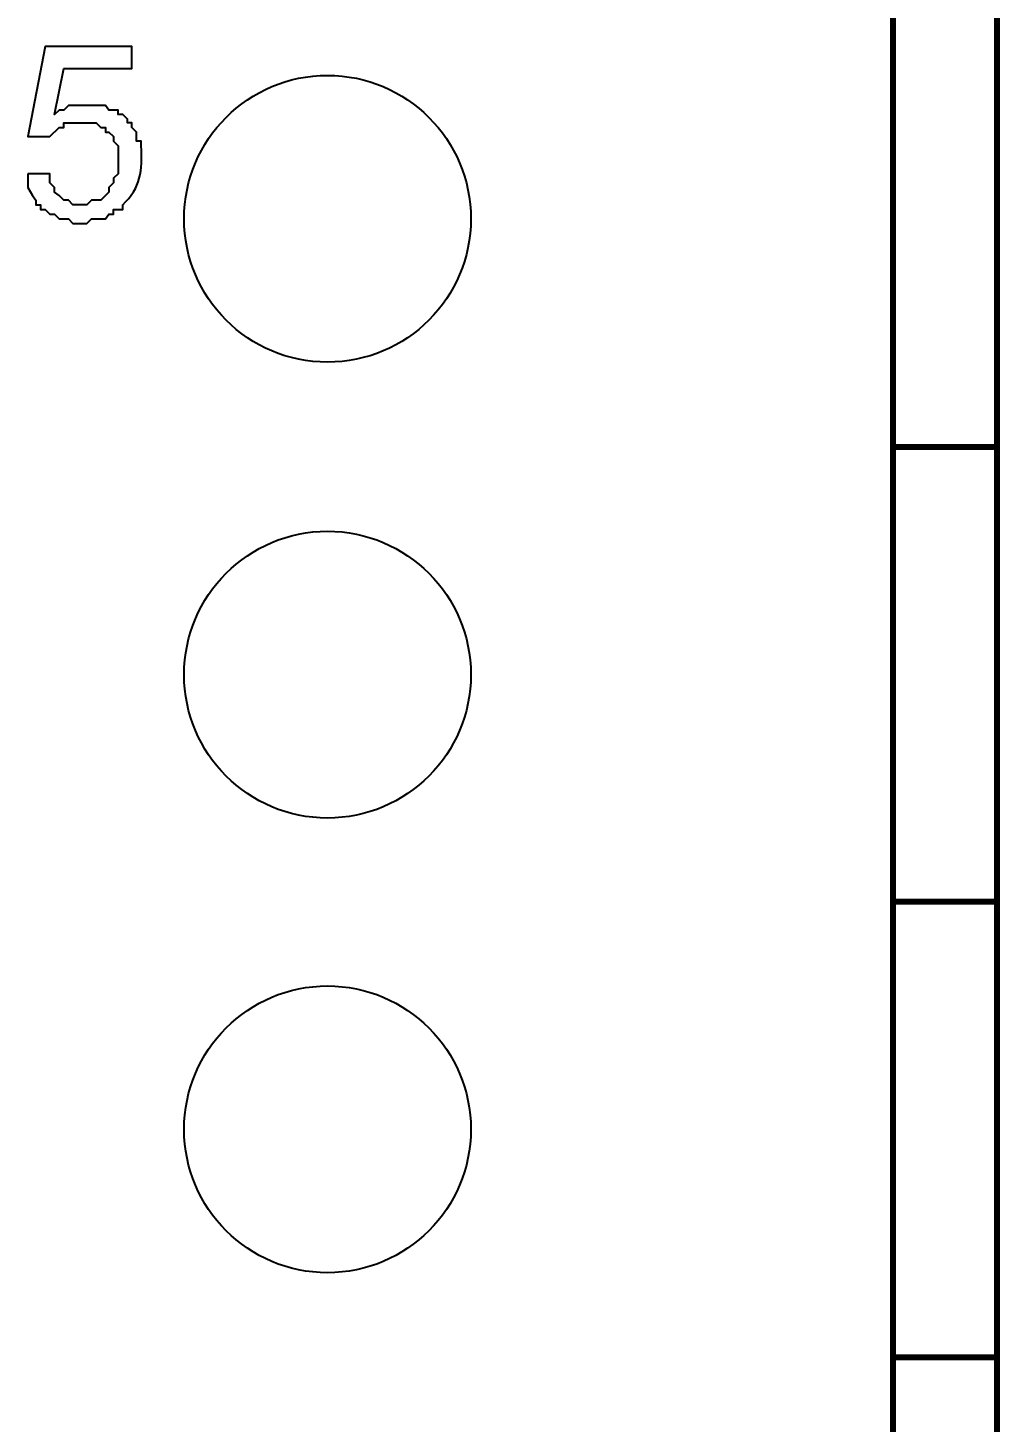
# Model space of a CAD drawing. Header units: millimetres. Extents: x -109 to -14.2, y -107.5 to -24.7.
# Drawn here: x -36.59 to -31.14, y -48.44 to -40.66 of the extents above; entities that cross this region are included whole.
import ezdxf

# ---------------------------------------------------------------- set-up
doc = ezdxf.new("R2010")
doc.units = ezdxf.units.MM
doc.header["$MEASUREMENT"] = 0
doc.layers.add('layer 1', color=7, linetype='Continuous')
doc.styles.get("Standard").update_dxf_attribs({"font": 'Deng.ttf'})
doc.dimstyles.get("Standard").update_dxf_attribs({"dimscale": 20, "dimtxt": 0.18, "dimasz": 0.18, "dimexe": 0.18, "dimexo": 0.0625, "dimgap": 0.09, "dimtad": 0, "dimtih": 1, "dimtoh": 1, "dimdec": 1, "dimzin": 0, "dimdsep": 46, "dimtxsty": 'Standard', "dimcen": 0.09, "dimadec": 0, "dimazin": 0, "dimtfac": 1, "dimtdec": 1, "dimtofl": 0, "dimtmove": 0, "dimatfit": 3, "dimfxl": 1, "dimtolj": 1, "dimtzin": 0, "dimarcsym": 0})

# ---------------------------------------------------------------- blocks, each defined once
blk = doc.blocks.new('*D3')
at = {"color": 0, "lineweight": -2, "transparency": 16777216}
for p, q in [((-32.0652, -34.6167), (-15.3886, -34.6167)), ((-18.9886, -38.2167), (-18.9886, -62.3458)), ((-18.9886, -94.0027), (-18.9886, -69.8736)), ((-32.0652, -97.6027), (-15.3886, -97.6027))]:
    blk.add_line(p, q, dxfattribs=at)
at = {"color": 0, "transparency": 16777216}
for points in [[(-19.5886, -38.2167), (-18.3886, -38.2167), (-18.9886, -34.6167)], [(-19.5886, -94.0027), (-18.3886, -94.0027), (-18.9886, -97.6027)]]:
    blk.add_solid(points, dxfattribs=at)
at = {"layer": 'Defpoints', "color": 0, "transparency": 16777216}
for p in [(-33.3152, -34.6167), (-33.3152, -97.6027), (-18.9886, -97.6027)]:
    blk.add_point(p, dxfattribs=at)
at = {"color": 0, "transparency": 16777216, "insert": (-18.9886, -66.1097), "char_height": 3.6, "attachment_point": 5}
blk.add_mtext('\\A1;63.0', dxfattribs=at)

msp = doc.modelspace()

# ---------------------------------------------------------------- linework, layer by layer
at = {"layer": 'layer 1', "color": 0}
for centre in [(-34.9214, -41.7284), (-34.9214, -44.2711), (-34.9214, -46.8073)]:
    msp.add_ellipse(centre, major_axis=(0, 0.7998), ratio=1, dxfattribs=at)
at = {"layer": 'layer 1', "color": 0, "lineweight": 80}
for points in [[(-31.7656, -66.0839), (-31.7656, -66.0839), (-31.7656, -40.2312), (-31.7656, -40.2312)], [(-31.1848, -66.0839), (-31.1848, -66.0839), (-31.1848, -40.2312), (-31.1848, -40.2312)], [(-31.7657, -42.9998), (-31.7657, -42.9998), (-31.1849, -42.9998), (-31.1849, -42.9998)], [(-31.7657, -45.536), (-31.7657, -45.536), (-31.1849, -45.536), (-31.1849, -45.536)], [(-31.7657, -48.0787), (-31.7657, -48.0787), (-31.1849, -48.0787), (-31.1849, -48.0787)]]:
    msp.add_open_spline(points, degree=3, dxfattribs=at)
at = {"layer": 'layer 1', "color": 0}
msp.add_open_spline([(-36.5928, -41.4768), (-36.5928, -41.4768), (-36.4702, -41.4768), (-36.4702, -41.4768), (-36.4702, -41.4768), (-36.4702, -41.4768), (-36.4702, -41.5284), (-36.4702, -41.5284), (-36.4702, -41.5284), (-36.4702, -41.5284), (-36.4443, -41.5542), (-36.4443, -41.5542), (-36.4443, -41.5542), (-36.4443, -41.5542), (-36.4443, -41.58), (-36.4443, -41.58), (-36.4443, -41.58), (-36.4443, -41.58), (-36.4185, -41.5993), (-36.4185, -41.5993), (-36.4185, -41.5993), (-36.4185, -41.5993), (-36.3927, -41.6252), (-36.3927, -41.6252), (-36.3927, -41.6252), (-36.3927, -41.6252), (-36.3669, -41.6252), (-36.3669, -41.6252), (-36.3669, -41.6252), (-36.3669, -41.6252), (-36.3411, -41.651), (-36.3411, -41.651), (-36.3411, -41.651), (-36.3411, -41.651), (-36.2637, -41.651), (-36.2637, -41.651), (-36.2637, -41.651), (-36.2637, -41.651), (-36.2378, -41.6252), (-36.2378, -41.6252), (-36.2378, -41.6252), (-36.2378, -41.6252), (-36.1862, -41.6252), (-36.1862, -41.6252), (-36.1862, -41.6252), (-36.1862, -41.6252), (-36.141, -41.58), (-36.141, -41.58), (-36.141, -41.58), (-36.141, -41.58), (-36.141, -41.5542), (-36.141, -41.5542), (-36.141, -41.5542), (-36.141, -41.5542), (-36.1152, -41.5284), (-36.1152, -41.5284), (-36.1152, -41.5284), (-36.1152, -41.5284), (-36.1152, -41.5025), (-36.1152, -41.5025), (-36.1152, -41.5025), (-36.1152, -41.5025), (-36.0894, -41.4768), (-36.0894, -41.4768), (-36.0894, -41.4768), (-36.0894, -41.4768), (-36.0894, -41.3219), (-36.0894, -41.3219), (-36.0894, -41.3219), (-36.0894, -41.3219), (-36.1152, -41.296), (-36.1152, -41.296), (-36.1152, -41.296), (-36.1152, -41.296), (-36.1152, -41.2702), (-36.1152, -41.2702), (-36.1152, -41.2702), (-36.1152, -41.2702), (-36.141, -41.2444), (-36.141, -41.2444), (-36.141, -41.2444), (-36.141, -41.2444), (-36.1604, -41.2444), (-36.1604, -41.2444), (-36.1604, -41.2444), (-36.1604, -41.2444), (-36.1604, -41.2186), (-36.1604, -41.2186), (-36.1604, -41.2186), (-36.1604, -41.2186), (-36.1862, -41.2186), (-36.1862, -41.2186), (-36.1862, -41.2186), (-36.1862, -41.2186), (-36.212, -41.1928), (-36.212, -41.1928), (-36.212, -41.1928), (-36.212, -41.1928), (-36.3927, -41.1928), (-36.3927, -41.1928), (-36.3927, -41.1928), (-36.3927, -41.1928), (-36.3927, -41.2186), (-36.3927, -41.2186), (-36.3927, -41.2186), (-36.3927, -41.2186), (-36.4185, -41.2186), (-36.4185, -41.2186), (-36.4185, -41.2186), (-36.4185, -41.2186), (-36.4702, -41.2702), (-36.4702, -41.2702), (-36.4702, -41.2702), (-36.4702, -41.2702), (-36.5928, -41.2702), (-36.5928, -41.2702), (-36.5928, -41.2702), (-36.5928, -41.2702), (-36.496, -40.7668), (-36.496, -40.7668), (-36.496, -40.7668), (-36.496, -40.7668), (-36.012, -40.7668), (-36.012, -40.7668), (-36.012, -40.7668), (-36.012, -40.7668), (-36.012, -40.8895), (-36.012, -40.8895), (-36.012, -40.8895), (-36.012, -40.8895), (-36.3927, -40.8895), (-36.3927, -40.8895), (-36.3927, -40.8895), (-36.3927, -40.8895), (-36.4443, -41.1476), (-36.4443, -41.1476), (-36.4443, -41.1476), (-36.4443, -41.1476), (-36.4185, -41.1218), (-36.4185, -41.1218), (-36.4185, -41.1218), (-36.4185, -41.1218), (-36.3927, -41.1218), (-36.3927, -41.1218), (-36.3927, -41.1218), (-36.3927, -41.1218), (-36.3669, -41.096), (-36.3669, -41.096), (-36.3669, -41.096), (-36.3669, -41.096), (-36.1604, -41.096), (-36.1604, -41.096), (-36.1604, -41.096), (-36.1604, -41.096), (-36.141, -41.1218), (-36.141, -41.1218), (-36.141, -41.1218), (-36.141, -41.1218), (-36.0894, -41.1218), (-36.0894, -41.1218), (-36.0894, -41.1218), (-36.0894, -41.1218), (-36.0894, -41.1476), (-36.0894, -41.1476), (-36.0894, -41.1476), (-36.0894, -41.1476), (-36.0636, -41.1476), (-36.0636, -41.1476), (-36.0636, -41.1476), (-36.0636, -41.1476), (-36.0378, -41.1734), (-36.0378, -41.1734), (-36.0378, -41.1734), (-36.0378, -41.1734), (-36.0378, -41.1928), (-36.0378, -41.1928), (-36.0378, -41.1928), (-36.0378, -41.1928), (-36.012, -41.1928), (-36.012, -41.1928), (-36.012, -41.1928), (-36.012, -41.1928), (-36.012, -41.2186), (-36.012, -41.2186), (-36.012, -41.2186), (-36.012, -41.2186), (-35.9862, -41.2444), (-35.9862, -41.2444), (-35.9862, -41.2444), (-35.9862, -41.2444), (-35.9862, -41.296), (-35.9862, -41.296), (-35.9862, -41.296), (-35.9862, -41.296), (-35.9603, -41.296), (-35.9603, -41.296), (-35.9603, -41.296), (-35.9603, -41.296), (-35.9603, -41.3219), (-35.9603, -41.3219), (-35.9603, -41.3219), (-35.9534, -41.4595), (-35.9619, -41.5545), (-36.0636, -41.651), (-36.0636, -41.651), (-36.0636, -41.651), (-36.0636, -41.6768), (-36.0636, -41.6768), (-36.0636, -41.6768), (-36.0636, -41.6768), (-36.1152, -41.6768), (-36.1152, -41.6768), (-36.1152, -41.6768), (-36.1152, -41.6768), (-36.1152, -41.7026), (-36.1152, -41.7026), (-36.1152, -41.7026), (-36.1152, -41.7026), (-36.141, -41.7026), (-36.141, -41.7026), (-36.141, -41.7026), (-36.141, -41.7026), (-36.1604, -41.7284), (-36.1604, -41.7284), (-36.1604, -41.7284), (-36.1604, -41.7284), (-36.2378, -41.7284), (-36.2378, -41.7284), (-36.2378, -41.7284), (-36.2378, -41.7284), (-36.2637, -41.7542), (-36.2637, -41.7542), (-36.2637, -41.7542), (-36.2637, -41.7542), (-36.3411, -41.7542), (-36.3411, -41.7542), (-36.3411, -41.7542), (-36.3411, -41.7542), (-36.3669, -41.7284), (-36.3669, -41.7284), (-36.3669, -41.7284), (-36.3669, -41.7284), (-36.4185, -41.7284), (-36.4185, -41.7284), (-36.4185, -41.7284), (-36.4185, -41.7284), (-36.4443, -41.7026), (-36.4443, -41.7026), (-36.4443, -41.7026), (-36.4443, -41.7026), (-36.4702, -41.7026), (-36.4702, -41.7026), (-36.4702, -41.7026), (-36.4702, -41.7026), (-36.496, -41.6768), (-36.496, -41.6768), (-36.496, -41.6768), (-36.496, -41.6768), (-36.5218, -41.6768), (-36.5218, -41.6768), (-36.5218, -41.6768), (-36.5218, -41.6768), (-36.5218, -41.651), (-36.5218, -41.651), (-36.5218, -41.651), (-36.5218, -41.651), (-36.5476, -41.651), (-36.5476, -41.651), (-36.5476, -41.651), (-36.5476, -41.651), (-36.5476, -41.6252), (-36.5476, -41.6252), (-36.5476, -41.6252), (-36.5476, -41.6252), (-36.567, -41.5993), (-36.567, -41.5993), (-36.567, -41.5993), (-36.567, -41.5993), (-36.5928, -41.5542), (-36.5928, -41.5542), (-36.5928, -41.5542), (-36.5928, -41.5542), (-36.5928, -41.4768), (-36.5928, -41.4768)], degree=3, knots=[0, 0, 0, 0, 0.013889, 0.013889, 0.013889, 0.013889, 0.027778, 0.027778, 0.027778, 0.027778, 0.041667, 0.041667, 0.041667, 0.041667, 0.055556, 0.055556, 0.055556, 0.055556, 0.069444, 0.069444, 0.069444, 0.069444, 0.083333, 0.083333, 0.083333, 0.083333, 0.097222, 0.097222, 0.097222, 0.097222, 0.111111, 0.111111, 0.111111, 0.111111, 0.125, 0.125, 0.125, 0.125, 0.138889, 0.138889, 0.138889, 0.138889, 0.152778, 0.152778, 0.152778, 0.152778, 0.166667, 0.166667, 0.166667, 0.166667, 0.180556, 0.180556, 0.180556, 0.180556, 0.194444, 0.194444, 0.194444, 0.194444, 0.208333, 0.208333, 0.208333, 0.208333, 0.222222, 0.222222, 0.222222, 0.222222, 0.236111, 0.236111, 0.236111, 0.236111, 0.25, 0.25, 0.25, 0.25, 0.263889, 0.263889, 0.263889, 0.263889, 0.277778, 0.277778, 0.277778, 0.277778, 0.291667, 0.291667, 0.291667, 0.291667, 0.305556, 0.305556, 0.305556, 0.305556, 0.319444, 0.319444, 0.319444, 0.319444, 0.333333, 0.333333, 0.333333, 0.333333, 0.347222, 0.347222, 0.347222, 0.347222, 0.361111, 0.361111, 0.361111, 0.361111, 0.375, 0.375, 0.375, 0.375, 0.388889, 0.388889, 0.388889, 0.388889, 0.402778, 0.402778, 0.402778, 0.402778, 0.416667, 0.416667, 0.416667, 0.416667, 0.430556, 0.430556, 0.430556, 0.430556, 0.444444, 0.444444, 0.444444, 0.444444, 0.458333, 0.458333, 0.458333, 0.458333, 0.472222, 0.472222, 0.472222, 0.472222, 0.486111, 0.486111, 0.486111, 0.486111, 0.5, 0.5, 0.5, 0.5, 0.513889, 0.513889, 0.513889, 0.513889, 0.527778, 0.527778, 0.527778, 0.527778, 0.541667, 0.541667, 0.541667, 0.541667, 0.555556, 0.555556, 0.555556, 0.555556, 0.569444, 0.569444, 0.569444, 0.569444, 0.583333, 0.583333, 0.583333, 0.583333, 0.597222, 0.597222, 0.597222, 0.597222, 0.611111, 0.611111, 0.611111, 0.611111, 0.625, 0.625, 0.625, 0.625, 0.638889, 0.638889, 0.638889, 0.638889, 0.652778, 0.652778, 0.652778, 0.652778, 0.666667, 0.666667, 0.666667, 0.666667, 0.680556, 0.680556, 0.680556, 0.680556, 0.694444, 0.694444, 0.694444, 0.694444, 0.708333, 0.708333, 0.708333, 0.708333, 0.722222, 0.722222, 0.722222, 0.722222, 0.736111, 0.736111, 0.736111, 0.736111, 0.75, 0.75, 0.75, 0.75, 0.763889, 0.763889, 0.763889, 0.763889, 0.777778, 0.777778, 0.777778, 0.777778, 0.791667, 0.791667, 0.791667, 0.791667, 0.805556, 0.805556, 0.805556, 0.805556, 0.819444, 0.819444, 0.819444, 0.819444, 0.833333, 0.833333, 0.833333, 0.833333, 0.847222, 0.847222, 0.847222, 0.847222, 0.861111, 0.861111, 0.861111, 0.861111, 0.875, 0.875, 0.875, 0.875, 0.888889, 0.888889, 0.888889, 0.888889, 0.902778, 0.902778, 0.902778, 0.902778, 0.916667, 0.916667, 0.916667, 0.916667, 0.930556, 0.930556, 0.930556, 0.930556, 0.944444, 0.944444, 0.944444, 0.944444, 0.958333, 0.958333, 0.958333, 0.958333, 0.972222, 0.972222, 0.972222, 0.972222, 1, 1, 1, 1], dxfattribs=at)

# ---------------------------------------------------------------- dimensions: what is measured, and where the dimension line sits
dim = msp.add_linear_dim(base=(-18.9886, -97.6027), p1=(-33.3152, -34.6167), p2=(-33.3152, -97.6027), angle=90, dimstyle='Standard')
dim.commit()
dim.dimension.update_dxf_attribs({"geometry": '*D3', "text_midpoint": (-18.9886, -66.1097)})

doc.saveas('drawing.dxf')
